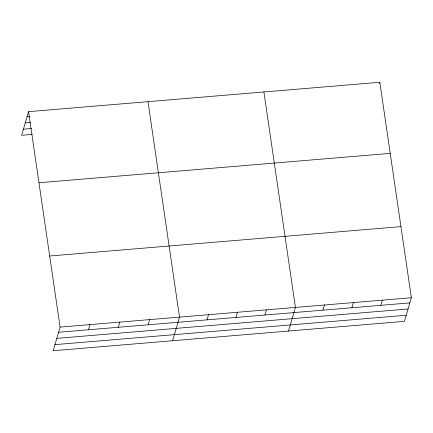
<?xml version="1.0" encoding="UTF-8"?>
<svg xmlns="http://www.w3.org/2000/svg" width="433" height="433" viewBox="0 0 433 433"><rect width="100%" height="100%" fill="white"/><g stroke="black" fill="none" stroke-linecap="round" stroke-linejoin="round"><path stroke-width="0.65" d="M28.556 111.66L60.084 327.104L53.178 350.725L404.444 321.34L411.35 297.725L379.822 82.275L28.556 111.66L21.65 135.275L32.264 134.387M88.435 329.773L89.945 324.609M118.29 327.278L119.8 322.109M148.146 324.777L149.656 319.614M172.61 340.733L179.516 317.118L147.989 101.668M206.985 319.857L208.495 314.694M235.963 317.432L237.473 312.269M264.942 315.007L266.452 309.844M288.524 331.039L295.43 307.419L263.903 91.975M379.443 83.569L379.822 82.275M322.899 310.163L324.414 304.994M351.883 307.739L353.393 302.57M380.861 305.314L382.371 300.145M27.046 116.823L29.698 116.601M25.266 122.912L30.575 122.469M23.431 129.186L31.393 128.52M38.959 182.758L390.225 153.374M49.681 256.006L400.947 226.627M60.084 327.104L411.35 297.725M58.574 332.273L409.84 302.889M56.793 338.362L408.059 308.978M54.959 344.636L406.224 315.251"/></g></svg>
